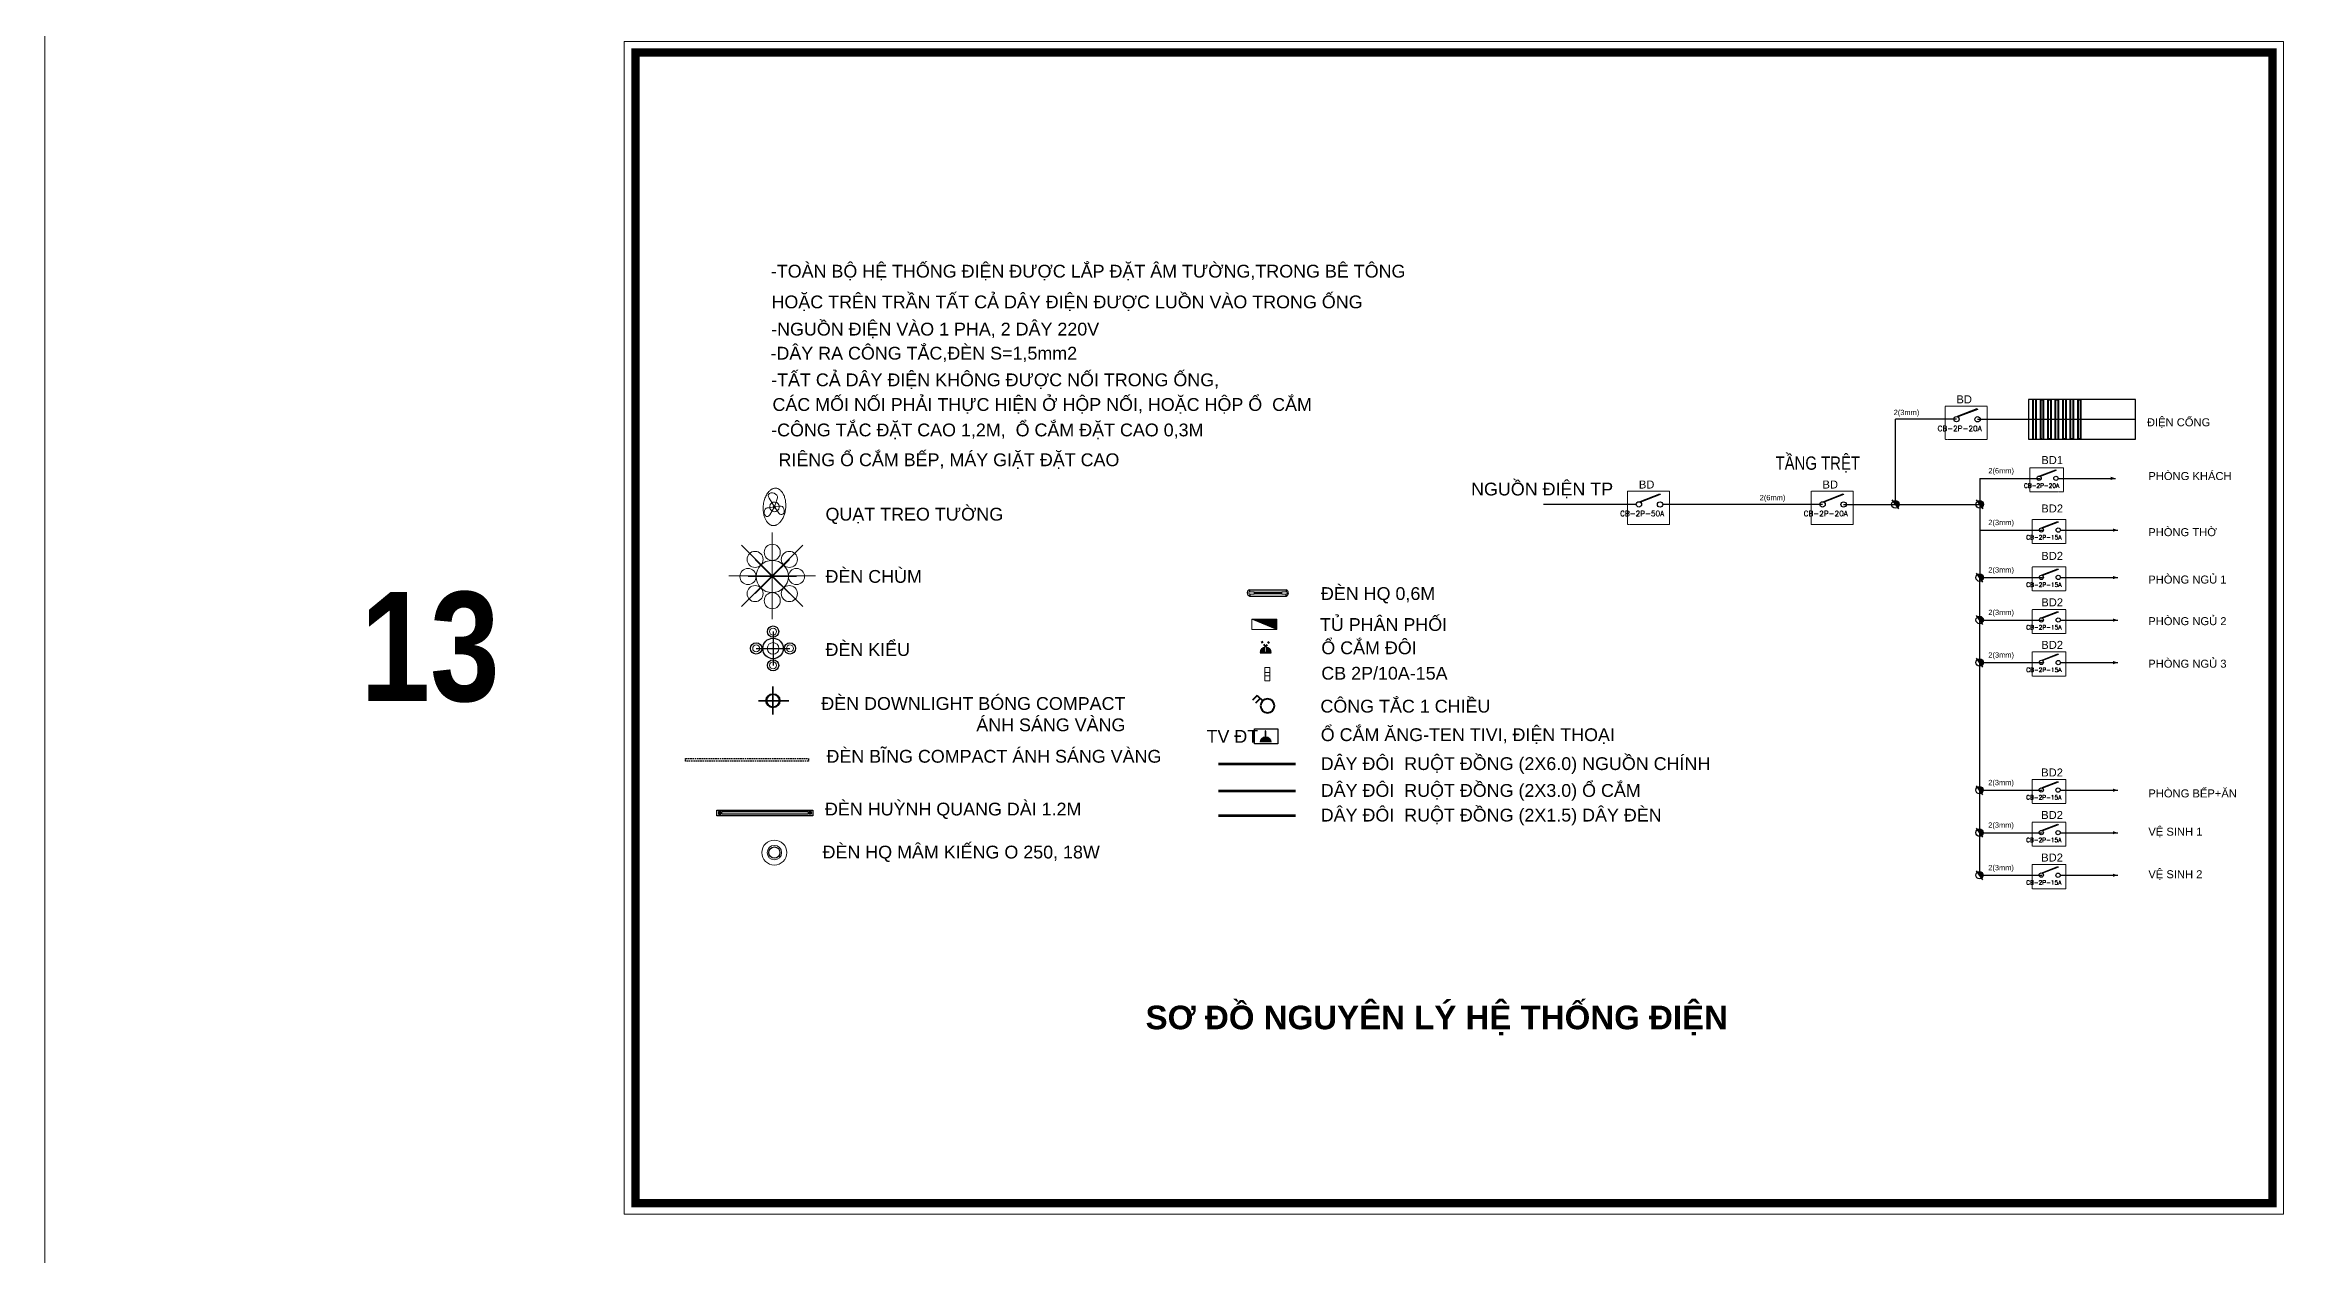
# Model space of a CAD drawing. Header units: millimetres. Extents: x 615730 to 2792744, y 139412 to 597571.
# Drawn here: x 1251388 to 1288373, y 235987 to 255942 of the extents above; entities that cross this region are included whole.
import ezdxf
from ezdxf.enums import TextEntityAlignment as Align

# ---------------------------------------------------------------- set-up
doc = ezdxf.new("R2010")
doc.units = ezdxf.units.MM
doc.header["$MEASUREMENT"] = 0
for name, pattern in [('DASHDOT', [1, 0.5, -0.25, 0, -0.25]), ('HIDDEN2', [0.1875, 0.125, -0.0625]), ('HIDDENX2', [0.75, 0.5, -0.25])]:
    doc.linetypes.add(name, pattern=pattern)
doc.layers.get('0').update_dxf_attribs({"lineweight": 5})
for name, color, linetype, lineweight in [('0.10_Thay', 5, 'Continuous', 20), ('1L', 1, 'Continuous', 9), ('cucmanh', 251, 'Continuous', 15), ('KITCHEN', 4, 'Continuous', 20), ('KT', 148, 'Continuous', 18), ('net dut', 6, 'DASHDOT', 40), ('NET THAY', 146, 'Continuous', 40), ('NETNGOAITUONG', 1, 'Continuous', 40), ('NSMANH2', 75, 'Continuous', 5), ('thay', 7, 'Continuous', 15), ('TUONG', 6, 'Continuous', 35)]:
    doc.layers.add(name, color=color, linetype=linetype, lineweight=lineweight)
for name, color, linetype in [('03', 7, 'Continuous'), ('2L', 7, 'Continuous'), ('8', 8, 'Continuous'), ('H', 252, 'Continuous'), ('LAYER2', 2, 'Continuous'), ('NET MANH', 252, 'Continuous'), ('NETCAT', 4, 'Continuous'), ('NOITHAT', 144, 'Continuous'), ('SKYLINE-A_HATCH-VAT DUNG', 144, 'Continuous')]:
    doc.layers.add(name, color=color, linetype=linetype)
doc.styles.add('DIM', font='txt.shx', dxfattribs={"height": 120})
doc.styles.add('HELVE-CD', font='')
doc.styles.get("Standard").update_dxf_attribs({"font": ''})
doc.styles.add('VNI-HELVE', font='')
doc.styles.get('HELVE-CD').set_extended_font_data('VNI-Helve')
doc.styles.get('Standard').set_extended_font_data('VNI-Avo')
doc.styles.get('VNI-HELVE').set_extended_font_data('VNI-Helve')

# ---------------------------------------------------------------- blocks, each defined once
blk = doc.blocks.new('S-3G')
for p, q in [((0, 2.71), (0, 1.74)), ((0, 2.71), (0.84, 2.71)), ((0, 2.18), (0.84, 2.18))]:
    blk.add_line(p, q)
blk.add_circle((0, 0.87), 0.87)
blk = doc.blocks.new('quat tuong')
at = {"layer": 'cucmanh'}
for p, q in [((0, 0), (-218, 157)), ((-215, -52), (0, 0)), ((-32, -149), (0, 0)), ((41, 160), (0, 0)), ((0, 0), (224, 109)), ((0, 0), (156, -127))]:
    blk.add_line(p, q, dxfattribs=at)
blk.add_circle((0, 0), 30.2, dxfattribs=at)
for centre, major_axis, ratio, start_param, end_param in [((-269, 64), (-40, 122), 0.731911, -0.966324, 3.29916), ((0, 0), (0, 128), 1, 1.571186, 7.854371), ((155, 177), (116, 4), 0.731911, -0.966324, 3.29916)]:
    blk.add_ellipse(centre, major_axis=major_axis, ratio=ratio, start_param=start_param, end_param=end_param, dxfattribs=at)
at = {"layer": 'cucmanh', "extrusion": (0, 0, -1)}
blk.add_ellipse((78, -184), major_axis=(114, -22), ratio=0.731911, start_param=-0.966324, end_param=3.29916, dxfattribs=at)
at = {"layer": 'cucmanh'}
blk.add_open_spline([(500, 0), (500, 8), (499, 16), (497, 31), (496, 39), (491, 55), (488, 63), (481, 80), (477, 88), (467, 104), (462, 113), (449, 129), (442, 137), (427, 153), (418, 161), (400, 177), (390, 185), (369, 199), (358, 207), (335, 221), (322, 227), (297, 240), (283, 246), (255, 257), (241, 262), (206, 273), (184, 278), (141, 288), (119, 291), (73, 297), (50, 299), (4, 300), (-19, 300), (-65, 298), (-88, 295), (-133, 289), (-155, 285), (-199, 275), (-219, 269), (-260, 255), (-279, 248), (-316, 231), (-333, 222), (-365, 203), (-380, 192), (-405, 173), (-415, 164), (-434, 146), (-443, 136), (-458, 117), (-465, 108), (-476, 89), (-481, 79), (-489, 61), (-492, 51), (-497, 33), (-499, 24), (-500, 6), (-500, -3), (-499, -21), (-497, -30), (-493, -49), (-490, -58), (-483, -77), (-478, -86), (-467, -105), (-460, -114), (-445, -133), (-437, -143), (-418, -161), (-408, -170), (-386, -188), (-374, -197), (-348, -213), (-334, -221), (-305, -236), (-290, -243), (-258, -256), (-241, -262), (-207, -272), (-190, -277), (-154, -285), (-135, -289), (-98, -294), (-79, -296), (-40, -299), (-21, -300), (17, -300), (37, -299), (75, -297), (94, -295), (132, -289), (150, -286), (186, -278), (204, -273), (238, -263), (255, -257), (287, -244), (302, -237), (331, -222), (345, -215), (371, -198), (384, -190), (406, -172), (416, -163), (435, -145), (444, -135), (459, -116), (466, -107), (477, -88), (482, -78), (490, -60), (493, -50), (497, -32), (499, -23), (500, -9), (500, -5), (500, 0)], degree=3, knots=[0, 0, 0, 0, 0.094135, 0.094135, 0.188269, 0.188269, 0.282404, 0.282404, 0.376539, 0.376539, 0.470673, 0.470673, 0.564808, 0.564808, 0.658943, 0.658943, 0.753077, 0.753077, 0.847212, 0.847212, 0.941347, 0.941347, 1.035481, 1.035481, 1.129616, 1.129616, 1.259756, 1.259756, 1.389897, 1.389897, 1.520037, 1.520037, 1.650177, 1.650177, 1.780318, 1.780318, 1.910458, 1.910458, 2.040599, 2.040599, 2.170739, 2.170739, 2.300879, 2.300879, 2.43102, 2.43102, 2.539491, 2.539491, 2.647961, 2.647961, 2.756432, 2.756432, 2.864903, 2.864903, 2.973373, 2.973373, 3.081844, 3.081844, 3.190315, 3.190315, 3.298786, 3.298786, 3.407256, 3.407256, 3.515727, 3.515727, 3.624198, 3.624198, 3.732669, 3.732669, 3.841139, 3.841139, 3.94961, 3.94961, 4.058081, 4.058081, 4.166552, 4.166552, 4.275022, 4.275022, 4.383493, 4.383493, 4.491964, 4.491964, 4.600434, 4.600434, 4.708905, 4.708905, 4.817376, 4.817376, 4.925847, 4.925847, 5.034317, 5.034317, 5.142788, 5.142788, 5.251259, 5.251259, 5.35973, 5.35973, 5.4682, 5.4682, 5.576671, 5.576671, 5.685142, 5.685142, 5.793612, 5.793612, 5.902083, 5.902083, 6.010554, 6.010554, 6.119025, 6.119025, 6.227495, 6.227495, 6.283185, 6.283185, 6.283185, 6.283185], dxfattribs=at)
blk = doc.blocks.new('fdfdf')
at = {"layer": '03'}
for p, q in [((-26537, -92693), (-26537, -93485)), ((-26933, -93089), (-26141, -93089))]:
    blk.add_line(p, q, dxfattribs=at)
at = {"layer": '03', "ltscale": 1.5}
for centre, radius in [((-26933, -93089), 132), ((-26537, -93089), 240), ((-26537, -92693), 132), ((-26141, -93089), 132), ((-26537, -93485), 132)]:
    blk.add_circle(centre, radius, dxfattribs=at)
at = {"layer": '1L'}
for centre, radius in [((-26537, -93089), 137), ((-26537, -92693), 81.5), ((-26933, -93089), 81.5), ((-26537, -93485), 81.5), ((-26141, -93089), 81.5)]:
    blk.add_circle(centre, radius, dxfattribs=at)
blk = doc.blocks.new('A$C2A457C1A')
at = {"layer": 'NOITHAT'}
for points in [[(48, 19), (48, 51), (19, 51), (19, 19)], [(1180, 19), (1180, 51), (1152, 51), (1152, 19)]]:
    blk.add_hatch(color=256, dxfattribs=at).paths.add_polyline_path(points)
for p, q in [((0, 0), (0, 70)), ((0, 70), (1200, 70)), ((1200, 0), (0, 0)), ((19, 51), (19, 19)), ((48, 51), (19, 51)), ((19, 19), (48, 19)), ((48, 19), (48, 51)), ((61, 19), (61, 51)), ((61, 51), (1140, 51)), ((1140, 19), (61, 19)), ((1140, 51), (1140, 19)), ((1152, 19), (1152, 51)), ((1152, 51), (1180, 51)), ((1180, 19), (1152, 19)), ((1180, 51), (1180, 19)), ((1200, 70), (1200, 0))]:
    blk.add_line(p, q, dxfattribs=at)
blk = doc.blocks.new('GFGFGF')
at = {"layer": 'SKYLINE-A_HATCH-VAT DUNG', "ltscale": 10}
blk.add_circle((499346.4, 96513.1), 14.6, dxfattribs=at)
at = {"layer": 'TUONG', "ltscale": 10}
for points in [[(499346.4, 96513.1), (499346.4, 96542.5)], [(499346.4, 96513.1), (499316, 96513.1)], [(499346.4, 96513.1), (499379.6, 96513.1)], [(499346.4, 96513.1), (499346.4, 96484.3)]]:
    blk.add_lwpolyline(points, dxfattribs=at)
blk.add_circle((499346.4, 96513.1), 13.4, dxfattribs=at)
blk = doc.blocks.new('CBCBCB')
for p, q in [((189438, 102890), (189438, 101462)), ((189438, 101462), (189438, 102890)), ((188934, 102681), (189943, 101672)), ((188934, 101672), (189943, 102681)), ((189943, 101672), (188934, 102681)), ((189943, 102681), (188934, 101672)), ((189439, 102166), (189439, 102565)), ((188724, 102176), (190152, 102176)), ((190152, 102176), (188724, 102176)), ((189439, 102166), (189039, 102166)), ((189439, 102166), (189156, 102448)), ((189439, 102166), (189156, 101884)), ((189439, 102166), (189721, 102448)), ((189439, 102166), (189838, 102166)), ((189439, 102166), (189439, 101767)), ((189439, 102166), (189721, 101884))]:
    blk.add_line(p, q)
for centre, radius in [((189156, 102448), 133), ((189439, 102565), 133), ((189721, 102448), 133), ((189039, 102166), 133), ((189439, 102166), 266), ((189439, 102166), 266), ((189439, 102166), 266), ((189439, 102166), 266), ((189439, 102166), 266), ((189439, 102166), 266), ((189439, 102166), 266), ((189439, 102166), 266), ((189838, 102166), 133), ((189156, 101884), 133), ((189439, 101767), 133), ((189721, 101884), 133)]:
    blk.add_circle(centre, radius)

msp = doc.modelspace()

# ---------------------------------------------------------------- hatches: boundary and pattern name
at = {"layer": '1L'}
msp.add_hatch(color=256, dxfattribs=at).paths.add_polyline_path([(1271707.8, 246295.9), (1271707.8, 246466.5), (1271295.7, 246466.5)])
h = msp.add_hatch(color=256, dxfattribs=at)
h.paths.add_polyline_path([(1271615.7, 244433.5, 0.4142136), (1271523.8, 244525.4), (1271523.8, 244433.5)])
h.paths.add_polyline_path([(1271523.8, 244525.4, 0.4142136), (1271432, 244433.5), (1271523.8, 244433.5)])
at = {"layer": '2L', "linetype": 'Continuous', "ltscale": 50}
h = msp.add_hatch(color=256, dxfattribs=at)
h.paths.add_polyline_path([(1281875.1, 248409, -0.6075438), (1281972.1, 248358.6, -0.0102072), (1281972.1, 248356.1), (1281913.1, 248356.1)])
h.paths.add_polyline_path([(1281913.1, 248356.1), (1281972.1, 248356.1, -0.2278825), (1281947, 248309)])
h = msp.add_hatch(color=256, dxfattribs=at)
h.paths.add_polyline_path([(1283266.7, 248409, -0.6075438), (1283363.7, 248358.6, -0.0102072), (1283363.7, 248356.1), (1283304.7, 248356.1)])
h.paths.add_polyline_path([(1283304.7, 248356.1), (1283363.7, 248356.1, -0.2278825), (1283338.6, 248309)])
h = msp.add_hatch(color=256, dxfattribs=at)
h.paths.add_polyline_path([(1283265, 247201.2, -0.6075438), (1283362, 247150.8, -0.0102072), (1283362, 247148.3), (1283303, 247148.3)])
h.paths.add_polyline_path([(1283303, 247148.3), (1283362, 247148.3, -0.2278825), (1283336.9, 247101.2)])
h = msp.add_hatch(color=256, dxfattribs=at)
h.paths.add_polyline_path([(1283265, 246501.7, -0.6075438), (1283362, 246451.3, -0.0102072), (1283362, 246448.8), (1283303, 246448.8)])
h.paths.add_polyline_path([(1283303, 246448.8), (1283362, 246448.8, -0.2278825), (1283336.9, 246401.7)])
h = msp.add_hatch(color=256, dxfattribs=at)
h.paths.add_polyline_path([(1283265, 245799.8, -0.6075438), (1283362, 245749.4, -0.0102072), (1283362, 245746.9), (1283303, 245746.9)])
h.paths.add_polyline_path([(1283303, 245746.9), (1283362, 245746.9, -0.2278825), (1283336.9, 245699.7)])
h = msp.add_hatch(color=256, dxfattribs=at)
h.paths.add_polyline_path([(1283263.3, 243694.6, -0.6075438), (1283360.3, 243644.3, -0.0102072), (1283360.3, 243641.7), (1283301.3, 243641.7)])
h.paths.add_polyline_path([(1283301.3, 243641.7), (1283360.3, 243641.7, -0.2278825), (1283335.2, 243594.6)])
h = msp.add_hatch(color=256, dxfattribs=at)
h.paths.add_polyline_path([(1283263.3, 242992.7, -0.6075438), (1283360.3, 242942.3, -0.0102072), (1283360.3, 242939.8), (1283301.3, 242939.8)])
h.paths.add_polyline_path([(1283301.3, 242939.8), (1283360.3, 242939.8, -0.2278825), (1283335.2, 242892.7)])
h = msp.add_hatch(color=256, dxfattribs=at)
h.paths.add_polyline_path([(1283263.3, 242290.8, -0.6075438), (1283360.3, 242240.4, -0.0102072), (1283360.3, 242237.9), (1283301.3, 242237.9)])
h.paths.add_polyline_path([(1283301.3, 242237.9), (1283360.3, 242237.9, -0.2278825), (1283335.2, 242190.8)])
at = {"layer": 'net dut'}
h = msp.add_hatch(color=5, dxfattribs=at)
h.set_gradient(color1=(0, 0, 255), one_color=1, tint=1, name='INVSPHERICAL')
h.paths.add_polyline_path([(1271514.6, 246005.5, 0.3863842), (1271431.5, 245914.1), (1271514.6, 245914.1)])
h.paths.add_polyline_path([(1271523.4, 246005.9), (1271523.4, 245914.1), (1271615.3, 245914.1, 0.4142136)])
at = {"layer": 'NET MANH'}
h = msp.add_hatch(color=5, dxfattribs=at)
h.set_gradient(color1=(0, 0, 255), one_color=1, tint=1, name='CYLINDER')
h.paths.add_polyline_path([(1271790.5, 246910.5), (1271332.9, 246910.5), (1271332.9, 246884.1), (1271790.5, 246884.1)])

# ---------------------------------------------------------------- linework, layer by layer
at = {"layer": '03'}
for p, q in [((1271515, 244617.2), (1271515, 244433.5)), ((1271523.8, 244617.2), (1271523.8, 244433.5))]:
    msp.add_line(p, q, dxfattribs=at)
at = {"layer": '03', "ltscale": 10}
msp.add_lwpolyline([(1271337.9, 244653.6), (1271725.4, 244653.6), (1271725.4, 244407), (1271337.9, 244407)], close=True, dxfattribs=at)
at = {"layer": '03'}
msp.add_arc((1271519.4, 244617.2), 4.4, 0, 180, dxfattribs=at)
at = {"layer": '1L'}
msp.add_line((1271295.7, 246466.5), (1271707.8, 246295.9), dxfattribs=at)
at = {"layer": '1L', "linetype": 'HIDDENX2'}
for points in [[(1282729.9, 249982), (1283424.5, 249982), (1283424.5, 249429.4), (1282729.9, 249429.4)], [(1284129.9, 248964.6), (1284685.6, 248964.6), (1284685.6, 248566.5), (1284129.9, 248566.5)], [(1277492.5, 248576.9), (1278187.1, 248576.9), (1278187.1, 248024.3), (1277492.5, 248024.3)], [(1280520.7, 248576.9), (1281215.3, 248576.9), (1281215.3, 248024.3), (1280520.7, 248024.3)], [(1284167.3, 248110.8), (1284723, 248110.8), (1284723, 247712.8), (1284167.3, 247712.8)], [(1284167.3, 247328.8), (1284723, 247328.8), (1284723, 246930.7), (1284167.3, 246930.7)], [(1284167.3, 246626.9), (1284723, 246626.9), (1284723, 246228.8), (1284167.3, 246228.8)], [(1284167.3, 245925), (1284723, 245925), (1284723, 245526.9), (1284167.3, 245526.9)], [(1284165.6, 243819.9), (1284721.3, 243819.9), (1284721.3, 243421.8), (1284165.6, 243421.8)], [(1284165.6, 243117.9), (1284721.3, 243117.9), (1284721.3, 242719.9), (1284165.6, 242719.9)], [(1284165.6, 242416), (1284721.3, 242416), (1284721.3, 242018), (1284165.6, 242018)]]:
    msp.add_lwpolyline(points, close=True, dxfattribs=at)
at = {"layer": '1L', "linetype": 'Continuous'}
for points in [[(1285464, 248787.7, 52.8, 0, 0), (1285543.2, 248787.7, 0, 0, 0)], [(1285501.5, 247933.9, 52.8, 0, 0), (1285580.7, 247933.9, 0, 0, 0)], [(1285501.5, 247151.9, 52.8, 0, 0), (1285580.7, 247151.9, 0, 0, 0)], [(1285501.5, 246450, 52.8, 0, 0), (1285580.7, 246450, 0, 0, 0)], [(1285501.5, 245748.1, 52.8, 0, 0), (1285580.7, 245748.1, 0, 0, 0)], [(1285499.8, 243643, 52.8, 0, 0), (1285579, 243643, 0, 0, 0)], [(1285499.8, 242941.1, 52.8, 0, 0), (1285579, 242941.1, 0, 0, 0)], [(1285499.8, 242239.1, 52.8, 0, 0), (1285579, 242239.1, 0, 0, 0)]]:
    msp.add_lwpolyline(points, format="xyseb", dxfattribs=at)
at = {"layer": '1L'}
for points in [[(1271295.7, 246466.5), (1271707.8, 246466.5), (1271707.8, 246295.9), (1271295.7, 246295.9)], [(1271295.7, 246295.9), (1271707.8, 246295.9), (1271707.8, 246466.5), (1271295.7, 246466.5)], [(1271509.1, 245445.9), (1271592.2, 245445.9), (1271592.2, 245667.2), (1271509.1, 245667.2)], [(1271509.1, 245582.5), (1271592.2, 245582.5), (1271592.2, 245582.5), (1271509.1, 245582.5)], [(1271509.1, 245530.6), (1271592.2, 245530.6), (1271592.2, 245530.6), (1271509.1, 245530.6)]]:
    msp.add_lwpolyline(points, close=True, dxfattribs=at)
for centre in [(1271523.4, 245914.1), (1271523.8, 244433.5)]:
    msp.add_arc(centre, 91.9, 0, 180, dxfattribs=at)
at = {"layer": '2L', "linetype": 'Continuous', "ltscale": 50}
for p, q in [((1281965.8, 248282.8), (1281858.6, 248431.9)), ((1283357.4, 248282.8), (1283250.3, 248431.9)), ((1283355.7, 247075), (1283248.6, 247224.1)), ((1283355.7, 246375.5), (1283248.6, 246524.5)), ((1283355.7, 245673.6), (1283248.6, 245822.6)), ((1283354, 243568.4), (1283246.8, 243717.5)), ((1283354, 242866.5), (1283246.8, 243015.6)), ((1283354, 242164.6), (1283246.8, 242313.7))]:
    msp.add_line(p, q, dxfattribs=at)
at = {"layer": '2L', "color": 2}
for points in [[(1282937.2, 249813.9), (1283261.2, 249939.4), (1283266.1, 249926.8), (1282942.1, 249801.4)], [(1284295.7, 248830.1), (1284554.9, 248930.5), (1284558.9, 248920.4), (1284299.6, 248820)], [(1277699.7, 248408.8), (1278023.8, 248534.2), (1278028.7, 248521.7), (1277704.7, 248396.2)], [(1280727.9, 248408.8), (1281052, 248534.2), (1281056.9, 248521.7), (1280732.8, 248396.2)], [(1284333.1, 247976.3), (1284592.4, 248076.7), (1284596.3, 248066.7), (1284337.1, 247966.3)], [(1284333.1, 247194.3), (1284592.4, 247294.7), (1284596.3, 247284.7), (1284337.1, 247184.3)], [(1284333.1, 246492.4), (1284592.4, 246592.8), (1284596.3, 246582.8), (1284337.1, 246482.4)], [(1284333.1, 245790.5), (1284592.4, 245890.9), (1284596.3, 245880.9), (1284337.1, 245780.5)], [(1284331.4, 243685.4), (1284590.7, 243785.8), (1284594.6, 243775.7), (1284335.4, 243675.3)], [(1284331.4, 242983.5), (1284590.7, 243083.9), (1284594.6, 243073.8), (1284335.4, 242973.4)], [(1284331.4, 242281.6), (1284590.7, 242381.9), (1284594.6, 242371.9), (1284335.4, 242271.5)]]:
    msp.add_lwpolyline(points, close=True, dxfattribs=at)
for centre, radius in [((1282918.4, 249764.3), 44), ((1283266.1, 249762.5), 44), ((1284280.7, 248790.4), 35.2), ((1284558.8, 248788.9), 35.2), ((1277681, 248359.1), 44), ((1278028.7, 248357.3), 44), ((1280709.2, 248359.1), 44), ((1281056.9, 248357.3), 44), ((1284318.2, 247936.6), 35.2), ((1284596.3, 247935.2), 35.2), ((1284318.2, 247154.6), 35.2), ((1284596.3, 247153.2), 35.2), ((1284318.2, 246452.7), 35.2), ((1284596.3, 246451.3), 35.2), ((1284318.2, 245750.8), 35.2), ((1284596.3, 245749.4), 35.2), ((1284316.5, 243645.7), 35.2), ((1284594.6, 243644.2), 35.2), ((1284316.5, 242943.7), 35.2), ((1284594.6, 242942.3), 35.2), ((1284316.5, 242241.8), 35.2), ((1284594.6, 242240.4), 35.2)]:
    msp.add_circle(centre, radius, dxfattribs=at)
at = {"layer": '2L', "linetype": 'Continuous', "ltscale": 50}
for centre in [(1281910.5, 248358.6), (1283302.1, 248358.6), (1283300.4, 247150.8), (1283300.4, 246451.3), (1283300.4, 245749.4), (1283298.7, 243644.3), (1283298.7, 242942.3), (1283298.7, 242240.4)]:
    msp.add_circle(centre, 61.6, dxfattribs=at)
at = {"layer": '8'}
msp.add_circle((1263420, 242613), 93.1, dxfattribs=at)
at = {"layer": 'H', "const_width": 138.2}
msp.add_lwpolyline([(1261127.8, 236829.9), (1288130.6, 236829.9), (1288130.6, 255814.9), (1261127.8, 255814.9)], close=True, dxfattribs=at)
at = {"layer": 'KITCHEN'}
for p, q in [((1271262.5, 246914.9), (1271332.9, 246914.9)), ((1271332.9, 246879.7), (1271262.5, 246879.7)), ((1271332.9, 246914.9), (1271332.9, 246879.7)), ((1271860.9, 246914.9), (1271790.5, 246914.9)), ((1271790.5, 246914.9), (1271790.5, 246879.7)), ((1271790.5, 246879.7), (1271860.9, 246879.7))]:
    msp.add_line(p, q, dxfattribs=at)
msp.add_lwpolyline([(1271790.5, 246884.1), (1271332.9, 246884.1), (1271332.9, 246910.5), (1271790.5, 246910.5)], close=True, dxfattribs=at)
for centre, start, end in [((1271262.5, 246897.3), 90, 270), ((1271860.9, 246897.3), 270, 90)]:
    msp.add_arc(centre, 17.6, start, end, dxfattribs=at)
at = {"layer": 'KT', "ltscale": 10}
msp.add_lwpolyline([(1251387.5, 325466.5), (1494978.2, 325466.5), (1494978.2, 210225.3), (1251387.5, 210225.3)], close=True, dxfattribs=at)
at = {"layer": 'LAYER2', "linetype": 'HIDDEN2', "ltscale": 200}
msp.add_lwpolyline([(1261956.9, 244163.4), (1263984, 244163.4), (1263984, 244123.4), (1261956.9, 244123.4), (1261956.9, 244163.4)], dxfattribs=at)
at = {"layer": 'net dut'}
msp.add_line((1271431.5, 245914.1), (1271615.3, 245914.1), dxfattribs=at)
for points in [[(1284184.9, 250089), (1284227.7, 250089), (1284227.7, 249435.9), (1284184.9, 249435.9)], [(1284307.9, 250089), (1284350.7, 250089), (1284350.7, 249435.9), (1284307.9, 249435.9)], [(1284430.9, 250089), (1284473.8, 250089), (1284473.8, 249435.9), (1284430.9, 249435.9)], [(1284553.9, 250089), (1284596.8, 250089), (1284596.8, 249435.9), (1284553.9, 249435.9)], [(1284676.9, 250089), (1284719.8, 250089), (1284719.8, 249435.9), (1284676.9, 249435.9)], [(1284800, 250089), (1284842.8, 250089), (1284842.8, 249435.9), (1284800, 249435.9)], [(1284923, 250089), (1284965.8, 250089), (1284965.8, 249435.9), (1284923, 249435.9)]]:
    msp.add_lwpolyline(points, close=True, dxfattribs=at)
at = {"layer": 'net dut', "const_width": 44}
for points in [[(1270744.7, 244074), (1272019.9, 244074)], [(1270744.7, 243631.7), (1272019.9, 243631.7)], [(1270744.7, 243224.8), (1272019.9, 243224.8)]]:
    msp.add_lwpolyline(points, dxfattribs=at)
at = {"layer": 'NET MANH'}
for points in [[(1271262.5, 246914.9), (1271262.5, 246947.9), (1271860.9, 246947.9), (1271860.9, 246914.9)], [(1271262.5, 246879.7), (1271262.5, 246846.6), (1271860.9, 246846.6), (1271860.9, 246879.7)]]:
    msp.add_lwpolyline(points, dxfattribs=at)
for centre, radius, start, end in [((1271271.2, 246897.3), 51.4, 99.69181, 260.30819), ((1271845.5, 246897.3), 53, 286.97414, 73.02586)]:
    msp.add_arc(centre, radius, start, end, dxfattribs=at)
at = {"layer": 'NETCAT', "linetype": 'Continuous'}
for p, q in [((1282918.4, 249764.3), (1281912.2, 249764.3)), ((1281912.2, 248357.3), (1281912.2, 249764.3)), ((1283266.1, 249762.5), (1285872.5, 249762.5)), ((1283303.9, 248787.7), (1283303.9, 248357.3)), ((1283303.9, 248787.7), (1284297.1, 248787.7)), ((1284594, 248787.7), (1285543.2, 248787.7)), ((1277637, 248359.1), (1276106.1, 248359.1)), ((1279363.4, 248359.1), (1278072.6, 248359.1)), ((1280709.2, 248359.1), (1279363.4, 248359.1)), ((1281056.9, 248357.3), (1283302.1, 248357.3)), ((1283302.1, 248358.6), (1283302.1, 247151.9)), ((1283302.1, 247933.9), (1284334.6, 247933.9)), ((1284631.5, 247933.9), (1285580.7, 247933.9)), ((1283300.4, 247151.9), (1283300.4, 245749.4)), ((1283302.1, 247151.9), (1284334.6, 247151.9)), ((1284631.5, 247151.9), (1285580.7, 247151.9)), ((1283302.1, 246450), (1284334.6, 246450)), ((1284631.5, 246450), (1285580.7, 246450)), ((1283300.4, 246254.2), (1283298.7, 242240.4)), ((1283302.1, 245748.1), (1284334.6, 245748.1)), ((1284631.5, 245748.1), (1285580.7, 245748.1)), ((1283300.4, 243643), (1284332.9, 243643)), ((1284629.8, 243643), (1285579, 243643)), ((1283300.4, 242941.1), (1284332.9, 242941.1)), ((1284629.8, 242941.1), (1285579, 242941.1)), ((1283300.4, 242239.1), (1284332.9, 242239.1)), ((1284629.8, 242239.1), (1285579, 242239.1))]:
    msp.add_line(p, q, dxfattribs=at)
msp.add_lwpolyline([(1284104.7, 249435.9), (1285872.5, 249435.9), (1285872.5, 250089), (1284104.7, 250089)], close=True, dxfattribs=at)
at = {"layer": 'NETNGOAITUONG', "linetype": 'HIDDENX2', "ltscale": 100}
for q in [(1271458, 246096.8), (1271583.7, 246097.7)]:
    msp.add_line((1271523.4, 246005.9), q, dxfattribs=at)
at = {"layer": 'thay', "linetype": 'Continuous'}
msp.add_lwpolyline([(1260943.4, 236645.6), (1288315, 236645.6), (1288315, 255999.2), (1260943.4, 255999.2)], close=True, dxfattribs=at)
at = {"layer": 'thay'}
for radius in [206, 119.5]:
    msp.add_circle((1263420, 242613), radius, dxfattribs=at)

# ---------------------------------------------------------------- block references
at = {"layer": 'net dut', "xscale": 0.7040000000270084, "yscale": 0.7040000000270084, "zscale": 0.7040000000270084}
msp.add_blockref('fdfdf', (1282080.8, 311516.4), dxfattribs=at)
at = {"layer": 'NET THAY', "xscale": -0.6195199999335274, "yscale": 0.6195199999492615, "zscale": 0.6195200000000002, "rotation": 85.30138467172087}
msp.add_blockref('quat tuong', (1263422, 248317.7), dxfattribs=at)
at = {"layer": 'NETNGOAITUONG', "linetype": 'HIDDENX2', "ltscale": 100, "xscale": -131.9999999999948, "yscale": 132, "zscale": 132, "rotation": 44.08876725164016}
msp.add_blockref('S-3G', (1271634.3, 244951.2), dxfattribs=at)
at = {"layer": 'NSMANH2'}
msp.add_blockref('CBCBCB', (1073946.6, 145002.8), dxfattribs=at)
at = {"layer": 'thay', "xscale": 1.319999999948777, "yscale": 1.319999999948777, "zscale": 1.319999999948777}
msp.add_blockref('A$C2A457C1A', (1262472.4, 243222), dxfattribs=at)
at = {"layer": 'TUONG', "xscale": 7.92000000004191, "yscale": 7.92000000004191, "zscale": 7.92000000004191}
msp.add_blockref('GFGFGF', (-2691426.2, -519263.7), dxfattribs=at)

# ---------------------------------------------------------------- texts
at = {"insert": (1279148.7, 239596.6), "char_height": 390, "width": 26392.6, "attachment_point": 9}
msp.add_mtext('{\\fArial|b1|i0|c0|p34;SƠ ĐỒ NGUYÊN LÝ HỆ THỐNG ĐIỆN}', dxfattribs=at)
at = {"layer": '0.10_Thay', "insert": (1256594.9, 245085.8), "char_height": 1800, "width": 79177.8, "attachment_point": 7}
msp.add_mtext('{\\fVNI-Helve-Condense|b1|i0|c0|p2;13}', dxfattribs=at)
at = {"layer": '03', "linetype": 'Continuous', "ltscale": 50, "style": 'VNI-HELVE'}
for s, height, p in [('-TOAØN BOÄ HEÄ THOÁNG ÑIEÄN ÑÖÔÏC LAÉP ÑAËT AÂM TÖÔØNG,TRONG BEÂ TOÂNG', 211.2, (1263362.1, 252101.3)), ('HOAËC TREÂN TRAÀN TAÁT CAÛ DAÂY ÑIEÄN ÑÖÔÏC LUOÀN VAØO TRONG OÁNG', 211.2, (1263372.9, 251594)), ('-NGUOÀN ÑIEÄN VAØO 1 PHA, 2 DAÂY 220V', 211.2, (1263367.5, 251145.2)), ('-DAÂY RA COÂNG TAÉC,ÑEØN S=1,5mm2', 211.2, (1263356.6, 250748)), ('-TAÁT CAÛ DAÂY ÑIEÄN KHOÂNG ÑÖÔÏC NOÁI TRONG OÁNG,', 211.2, (1263367.5, 250308.2)), ('CAÙC MOÁI NOÁI PHAÛI THÖÏC HIEÄN ÔÛ HOÄP NOÁI, HOAËC HOÄP OÅ  CAÉM', 211.2, (1263389.1, 249901.3)), ('-COÂNG TAÉC ÑAËT CAO 1,2M,  OÅ CAÉM ÑAËT CAO 0,3M', 211.2, (1263367.5, 249481.4)), ('ÑIEÄN COÅNG', 132, (1286059.8, 249647.4)), ('RIEÂNG OÅ CAÉM BEÁP, MAÙY GIAËT ÑAËT CAO', 211.2, (1263488.6, 248989.2)), ('BD1', 132, (1284317.2, 249024)), ('PHOØNG KHAÙCH', 132, (1286083.2, 248760.6)), ('NGUOÀN ÑIEÄN TP', 211.2, (1274911.8, 248506.2)), ('QUAÏT TREO TÖÔØNG', 211.2, (1264264.1, 248091.7)), ('BD2', 132, (1284317.2, 248225.4)), ('PHOØNG THÔØ', 132, (1286081.5, 247834.7)), ('BD2', 132, (1284317.2, 247443.4)), ('ÑEØN CHUØM', 211.2, (1264264.1, 247064.7)), ('PHOØNG NGUÛ 1', 132, (1286081.5, 247052.6)), ('ÑEØN HQ 0,6M', 211.2, (1272435.9, 246781.8)), ('BD2', 132, (1284317.2, 246676.6)), ('TUÛ PHAÂN PHOÁI', 211.2, (1272418.8, 246270.9)), ('PHOØNG NGUÛ 2', 132, (1286081.5, 246366.1)), ('ÑEØN KIEÅU', 211.2, (1264264.1, 245858.3)), ('OÅ CAÉM ÑOÂI', 211.2, (1272441.8, 245887.2)), ('BD2', 132, (1284317.2, 245974.7)), ('CB 2P/10A-15A', 211.2, (1272441.8, 245467.1)), ('PHOØNG NGUÛ 3', 132, (1286081.5, 245664.1)), ('COÂNG TAÉC 1 CHIEÀU', 211.2, (1272427.2, 244924)), ('TV ÑT', 211.2, (1270548.7, 244425.8)), ('OÅ CAÉM AÊNG-TEN TIVI, ÑIEÄN THOAÏI', 211.2, (1272432.5, 244453.2)), ('ÑEØN BÓNG COMPACT AÙNH SAÙNG VAØNG', 211.2, (1264279.9, 244096.8)), ('DAÂY ÑOÂI  RUOÄT ÑOÀNG (2X6.0) NGUOÀN CHÍNH', 211.2, (1272432.5, 243975.5)), ('DAÂY ÑOÂI  RUOÄT ÑOÀNG (2X3.0) OÅ CAÉM', 211.2, (1272432.5, 243533.2)), ('BD2', 132, (1284315.5, 243869.6)), ('DAÂY ÑOÂI  RUOÄT ÑOÀNG (2X1.5) DAÂY ÑEØN', 211.2, (1272432.5, 243126.3)), ('PHOØNG BEÁP+AÊN ', 132, (1286083.2, 243524.2)), ('BD2', 132, (1284315.5, 243167.7)), ('VEÄ SINH 1', 132, (1286083.2, 242892.4)), ('ÑEØN HQ MAÂM KIEÁNG O 250, 18W', 211.2, (1264215, 242516.4)), ('BD2', 132, (1284315.5, 242465.8)), ('VEÄ SINH 2', 132, (1286083.2, 242190.5))]:
    msp.add_text(s, height=height, dxfattribs=at).set_placement(p)
at = {"layer": '03', "style": 'HELVE-CD'}
for s, p in [('2(3mm)', (1282093.8, 249832.2)), ('2(6mm)', (1283655.4, 248870.3)), ('2(6mm)', (1279884.5, 248427.1)), ('2(3mm)', (1283655.4, 248016.6)), ('2(3mm)', (1283655.4, 247234.5)), ('2(3mm)', (1283655.4, 246532.6)), ('2(3mm)', (1283655.4, 245830.7)), ('2(3mm)', (1283653.7, 243725.6)), ('2(3mm)', (1283653.7, 243023.7)), ('2(3mm)', (1283653.7, 242321.8))]:
    msp.add_text(s, height=88, dxfattribs=at).set_placement(p, align=Align.CENTER)
at = {"layer": '03', "linetype": 'Continuous', "char_height": 70.4, "attachment_point": 6, "style": 'DIM'}
for s, insert in [('CB-2P-20A ', (1284614.1, 248668.8)), ('CB-2P-15A', (1284651.6, 247815.1)), ('CB-2P-15A', (1284651.6, 247033.1)), ('CB-2P-15A', (1284651.6, 246331.2)), ('CB-2P-15A', (1284651.6, 245629.2)), ('CB-2P-15A', (1284649.9, 243524.1)), ('CB-2P-15A', (1284649.9, 242822.2)), ('CB-2P-15A', (1284649.9, 242120.3))]:
    msp.add_mtext(s, dxfattribs=dict(at, insert=insert))
at = {"layer": '03', "linetype": 'Continuous', "ltscale": 50, "char_height": 211.2, "style": 'VNI-HELVE'}
for s, insert, width, attachment_point in [('{\\fArial|b0|i0|c0|p34;ĐÈN DOWNLIGHT BÓNG COMPACT\\P ÁNH SÁNG VÀNG}', (1269210.4, 244612.5), 11157.9, 9), ('{\\fArial|b0|i0|c0|p34;\\C0;    ĐÈN HUỲNH QUANG DÀI 1.2M}', (1263927.6, 243168), 6433.381, 7)]:
    msp.add_mtext(s, dxfattribs=dict(at, insert=insert, width=width, attachment_point=attachment_point))
at = {"layer": '1L', "color": 7, "style": 'VNI-HELVE', "width": 0.8}
msp.add_text('TAÀNG TREÄT', height=220, dxfattribs=at).set_placement((1279934, 248929.7))
at = {"layer": '1L', "linetype": 'Continuous', "char_height": 88, "attachment_point": 6, "style": 'DIM'}
for s, insert in [('CB-2P-20A ', (1283335.2, 249612.3)), ('CB-2P-50A ', (1278097.8, 248207.2)), ('CB-2P-20A ', (1281126, 248207.2))]:
    msp.add_mtext(s, dxfattribs=dict(at, insert=insert))
at = {"layer": '2L', "linetype": 'Continuous', "ltscale": 50, "style": 'VNI-HELVE'}
for p in [(1282917.2, 250026), (1277679.8, 248620.9), (1280708, 248620.9)]:
    msp.add_text('BD', height=132, dxfattribs=at).set_placement(p)

doc.saveas('drawing.dxf')
